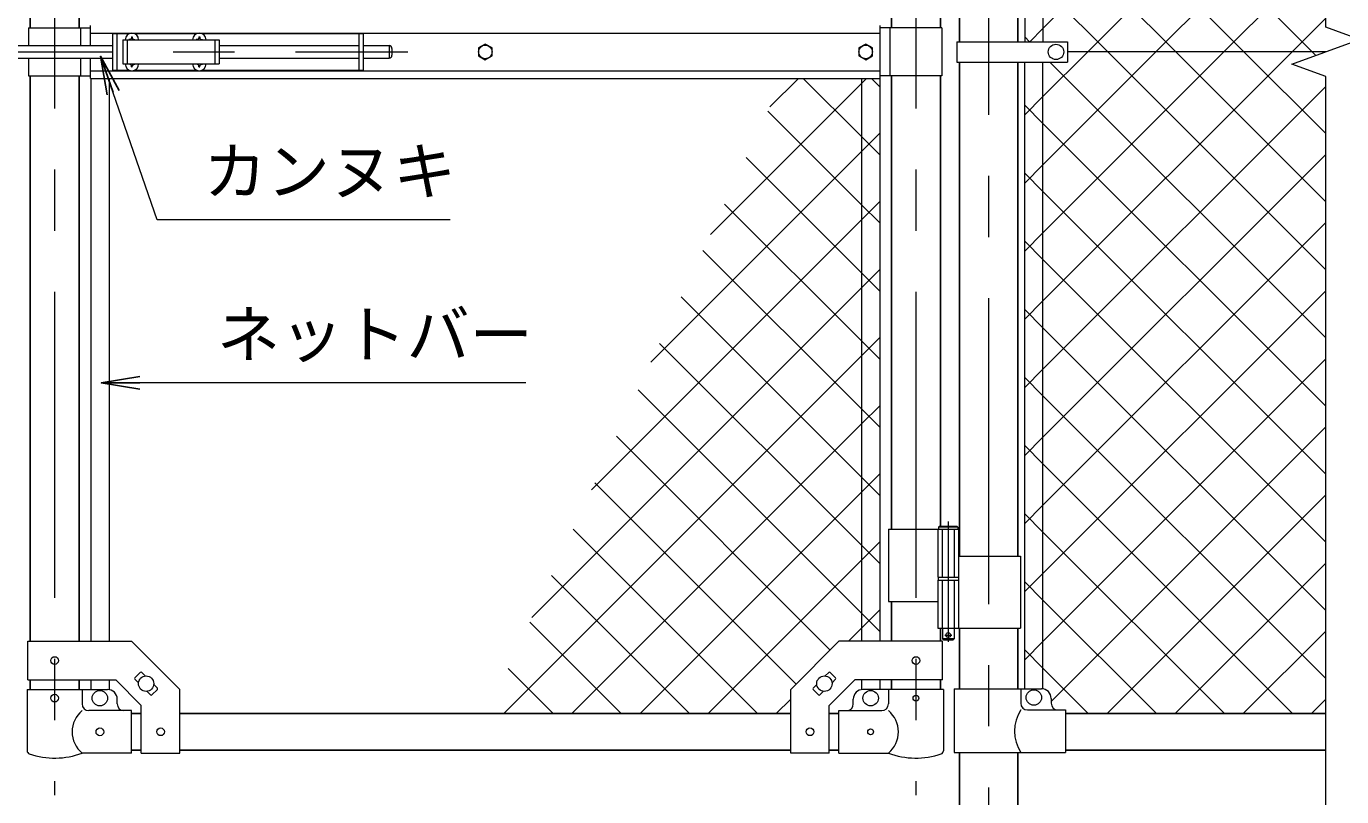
# Model space of a CAD drawing. Units: millimetres, scale not verified. Extents: x -4200 to 4200, y -2970 to 2970.
# Drawn here: x 1243 to 2609, y -537 to 263 of the extents above; entities that cross this region are included whole.
import ezdxf
from ezdxf.enums import TextEntityAlignment as Align

# ---------------------------------------------------------------- set-up
doc = ezdxf.new("R2010")
doc.units = ezdxf.units.MM
doc.header["$LTSCALE"] = 10
doc.linetypes.add('DASHED', pattern=[7.5, 6, -1.5])
doc.linetypes.add('USER1', pattern=[50.8, 31.75, -6.35, 6.35, -6.35])
for name, color, linetype, lineweight in [('0-1_D-BMK', 2, 'USER1', 13), ('0-2_D-STR1', 1, 'Continuous', 25), ('0-3_D-STR3', 3, 'Continuous', 13), ('0-7_D-STR-DIM', 7, 'Continuous', 13), ('0-A_D-STR-TXT', 7, 'Continuous', 13), ('0-B_D-STR2', 7, 'Continuous', 13)]:
    doc.layers.add(name, color=color, linetype=linetype, lineweight=lineweight)
doc.layers.add('0-8_0', color=7, linetype='Continuous')
doc.styles.add('ＭＳ ゴシック', font='')
doc.styles.get('ＭＳ ゴシック').set_extended_font_data('MS Gothic')

# ---------------------------------------------------------------- blocks, each defined once
blk = doc.blocks.new('_Open')
at = {"layer": '0-8_0'}
blk.add_line((-10, 1.667), (0, 0), dxfattribs=at)
blk.add_lwpolyline([(-10, -1.667), (0, 0), (-10, 0)], dxfattribs=at)

msp = doc.modelspace()

# ---------------------------------------------------------------- linework, layer by layer
at = {"layer": '0-1_D-BMK'}
for p, q in [((1272.39, 1003.1), (1272.39, -535.29)), ((2166.59, 1003.1), (2166.59, -535.29)), ((2241.99, 996.61), (2241.99, -799.21)), ((1014.52, 236.37), (1638.97, 236.37)), ((2200.15, -251.21), (2200.15, -376.1)), ((2196.52, -369.13), (2203.78, -369.13))]:
    msp.add_line(p, q, dxfattribs=at)
at = {"layer": '0-2_D-STR1'}
for p, q in [((1246.99, 783.32), (1246.99, 261.37)), ((1297.79, 783.32), (1297.79, 261.37)), ((2141.19, 731.87), (2141.19, 261.37)), ((2191.99, 703.87), (2191.99, 261.37)), ((2211.74, 703.87), (2211.74, 246.87)), ((2272.24, 703.87), (2272.24, 246.87)), ((2211.74, 225.87), (2211.74, -287.13)), ((2272.24, 225.87), (2272.24, -287.13)), ((1246.99, 211.37), (1246.99, -375.58)), ((1297.79, 211.37), (1297.79, -375.58)), ((2141.19, 211.37), (2141.19, -259.13)), ((2191.99, 211.37), (2191.99, -256.13)), ((2141.19, -334.13), (2141.19, -375.58)), ((2191.99, -362.13), (2191.99, -375.58)), ((2211.74, -362.13), (2211.74, -424.93)), ((2272.24, -362.13), (2272.24, -424.93)), ((1246.99, -415.58), (1246.99, -425.63)), ((1297.79, -415.58), (1297.79, -425.63)), ((2141.19, -415.58), (2141.19, -425.63)), ((2191.99, -415.58), (2191.99, -425.63)), ((1362.39, -450.63), (1352.39, -450.63)), ((2036.59, -450.63), (1402.39, -450.63)), ((2086.59, -450.63), (2076.59, -450.63)), ((2321.99, -450.63), (2591.99, -450.63)), ((1362.39, -488.63), (1352.39, -488.63)), ((2036.59, -488.63), (1402.39, -488.63)), ((2086.59, -488.63), (2076.59, -488.63)), ((2211.74, -490.93), (2211.74, -788.63)), ((2272.24, -490.93), (2272.24, -788.63)), ((2321.99, -488.63), (2591.99, -488.63))]:
    msp.add_line(p, q, dxfattribs=at)
at = {"layer": '0-3_D-STR3'}
for p, q in [((2279.49, 899.07), (2279.49, 246.87)), ((2298.49, 899.07), (2298.49, 246.87)), ((1245.39, 261.37), (1245.39, 242.87)), ((1245.39, 261.37), (1309.49, 261.37)), ((1299.39, 261.37), (1299.39, 242.87)), ((1309.49, 242.87), (1309.49, 263.87)), ((2129.49, 208.87), (2129.49, 263.87)), ((2193.59, 261.37), (2129.49, 261.37)), ((2139.59, 261.37), (2139.59, 211.37)), ((2193.59, 261.37), (2193.59, 211.37)), ((1309.49, 255.87), (2129.49, 255.87)), ((1332.64, 255.37), (1332.64, 217.37)), ((1332.64, 255.37), (1350.04, 255.37)), ((1337.14, 255.37), (1337.14, 217.37)), ((1343.14, 248.87), (1343.14, 223.87)), ((1343.14, 248.87), (1443.14, 248.87)), ((1350.79, 249.28), (1349.49, 249.26)), ((1349.49, 249.26), (1349.49, 248.87)), ((1352.25, 252.02), (1352.22, 250.72)), ((1352.25, 252.02), (1353.04, 252.02)), ((1353.04, 252.02), (1353.06, 250.72)), ((1355.24, 255.37), (1420.04, 255.37)), ((1420.79, 249.28), (1419.49, 249.26)), ((1419.49, 249.26), (1419.49, 248.87)), ((1422.25, 252.02), (1422.22, 250.72)), ((1422.25, 252.02), (1423.04, 252.02)), ((1423.04, 252.02), (1423.06, 250.72)), ((1424.49, 249.28), (1425.79, 249.26)), ((1425.24, 255.37), (1592.64, 255.37)), ((1425.79, 249.26), (1425.79, 248.87)), ((1443.14, 248.87), (1443.14, 223.87)), ((1588.14, 255.37), (1588.14, 217.37)), ((1592.64, 255.37), (1592.64, 217.37)), ((2209.19, 246.87), (2209.19, 225.87)), ((2209.19, 246.87), (2323.99, 246.87)), ((2323.99, 246.87), (2323.99, 225.87)), ((1151.84, 242.87), (1332.64, 242.87)), ((1443.14, 242.87), (1588.14, 242.87)), ((1592.64, 242.87), (1619.64, 242.87)), ((1619.64, 242.87), (1619.64, 229.87)), ((1622.64, 239.87), (1622.64, 232.87)), ((2591.99, 236.37), (2323.99, 236.37)), ((1151.84, 229.87), (1332.64, 229.87)), ((1245.39, 229.87), (1245.39, 211.37)), ((1299.39, 229.87), (1299.39, 211.37)), ((1309.49, 208.87), (1309.49, 229.87)), ((1343.14, 223.87), (1443.14, 223.87)), ((1349.49, 223.47), (1349.49, 223.87)), ((1350.79, 223.45), (1349.49, 223.47)), ((1352.25, 220.72), (1352.22, 222.01)), ((1352.25, 220.72), (1353.04, 220.72)), ((1353.04, 220.72), (1353.06, 222.01)), ((1354.49, 223.45), (1355.79, 223.47)), ((1355.79, 223.47), (1355.79, 223.87)), ((1419.49, 223.47), (1419.49, 223.87)), ((1420.79, 223.45), (1419.49, 223.47)), ((1422.25, 220.72), (1422.22, 222.01)), ((1422.25, 220.72), (1423.04, 220.72)), ((1423.04, 220.72), (1423.06, 222.01)), ((1424.49, 223.45), (1425.79, 223.47)), ((1425.79, 223.47), (1425.79, 223.87)), ((1443.14, 229.87), (1588.14, 229.87)), ((1592.64, 229.87), (1619.64, 229.87)), ((2209.19, 225.87), (2323.99, 225.87)), ((2279.49, -424.93), (2279.49, 225.87)), ((2298.49, -424.93), (2298.49, 225.87)), ((1245.39, 211.37), (1309.49, 211.37)), ((1309.49, 216.87), (2129.49, 216.87)), ((1309.49, 208.87), (2129.49, 208.87)), ((1309.89, 208.87), (1309.89, -375.58)), ((1328.89, 208.87), (1328.89, -375.58)), ((1332.64, 217.37), (1350.04, 217.37)), ((1355.24, 217.37), (1420.04, 217.37)), ((1425.24, 217.37), (1592.64, 217.37)), ((2110.09, 208.87), (2110.09, -375.58)), ((2129.09, 208.87), (2129.09, -375.58)), ((2193.59, 211.37), (2129.49, 211.37)), ((2138.04, -259.13), (2138.04, -334.13)), ((2138.04, -259.13), (2210.95, -259.13)), ((2189.35, -259.13), (2189.35, -309.13)), ((2210.15, -257.13), (2190.15, -257.13)), ((2191.15, -256.13), (2209.15, -256.13)), ((2210.15, -257.13), (2209.15, -256.13)), ((2210.15, -257.13), (2210.15, -259.13)), ((2210.95, -259.13), (2210.95, -309.13)), ((2210.95, -287.13), (2275.29, -287.13)), ((2275.29, -287.13), (2275.29, -362.13)), ((2189.35, -309.13), (2210.95, -309.13)), ((2189.35, -312.13), (2210.95, -312.13)), ((2189.35, -312.13), (2189.35, -362.13)), ((2189.65, -309.13), (2189.65, -312.13)), ((2189.65, -312.13), (2210.65, -312.13)), ((2210.65, -309.13), (2210.65, -312.13)), ((2210.95, -312.13), (2210.95, -362.13)), ((2138.04, -334.13), (2189.24, -334.13)), ((2189.35, -362.13), (2275.29, -362.13)), ((2194.15, -362.13), (2194.15, -373.13)), ((1244.69, -415.58), (1244.69, -375.58)), ((2195.15, -374.13), (2194.15, -373.13)), ((2194.29, -415.58), (2194.29, -375.58)), ((2195.15, -374.13), (2205.15, -374.13)), ((2205.15, -374.13), (2206.15, -373.13)), ((1355.72, -413.57), (1361.38, -407.92)), ((1362.79, -407.92), (1366.51, -411.63)), ((2076.19, -407.92), (2072.47, -411.63)), ((2083.26, -413.57), (2077.6, -407.92)), ((1244.69, -415.58), (1335.82, -415.58)), ((1309.89, -415.58), (1309.89, -425.63)), ((1328.89, -415.58), (1328.89, -425.63)), ((1335.82, -415.58), (1362.39, -442.15)), ((1355.72, -414.99), (1359.44, -418.7)), ((1375.34, -420.46), (1379.06, -424.18)), ((2063.64, -420.46), (2059.92, -424.18)), ((2103.16, -415.58), (2076.59, -442.15)), ((2083.26, -414.99), (2079.54, -418.7)), ((2194.29, -415.58), (2103.16, -415.58)), ((2110.09, -415.58), (2110.09, -425.63)), ((2129.09, -415.58), (2129.09, -425.63)), ((1243.84, -425.63), (1300.94, -425.63)), ((1243.84, -425.63), (1243.84, -489.33)), ((1300.94, -425.63), (1300.94, -440.63)), ((1300.94, -425.63), (1327.39, -425.63)), ((1337.39, -440.63), (1337.39, -435.63)), ((1368.27, -427.53), (1371.99, -431.25)), ((1373.4, -431.25), (1379.06, -425.59)), ((1402.39, -491.83), (1402.39, -425.58)), ((2036.59, -491.83), (2036.59, -425.58)), ((2065.58, -431.25), (2059.92, -425.59)), ((2070.71, -427.53), (2066.99, -431.25)), ((2101.59, -440.63), (2101.59, -435.63)), ((2138.04, -425.63), (2111.59, -425.63)), ((2195.14, -425.63), (2138.04, -425.63)), ((2138.04, -425.63), (2138.04, -440.63)), ((2195.14, -425.63), (2195.14, -489.33)), ((2206.29, -424.93), (2296.99, -424.93)), ((2206.29, -424.93), (2206.29, -490.93)), ((2275.39, -424.93), (2275.39, -439.93)), ((2306.99, -434.93), (2306.99, -439.93)), ((1352.39, -447.63), (1307.94, -447.63)), ((1352.39, -491.63), (1352.39, -447.63)), ((1362.39, -491.83), (1362.39, -442.15)), ((2076.59, -491.83), (2076.59, -442.15)), ((2086.59, -447.63), (2131.04, -447.63)), ((2086.59, -491.63), (2086.59, -447.63)), ((2282.39, -446.93), (2321.99, -446.93)), ((2321.99, -446.93), (2321.99, -490.93)), ((2206.29, -490.93), (2321.99, -490.93)), ((1352.39, -491.63), (1300.94, -491.63)), ((1362.39, -491.83), (1402.39, -491.83)), ((2076.59, -491.83), (2036.59, -491.83)), ((2086.59, -491.63), (2138.04, -491.63))]:
    msp.add_line(p, q, dxfattribs=at)
at = {"layer": '0-3_D-STR3', "linetype": 'DASHED'}
for p, q in [((1347.64, 248.87), (1347.64, 223.87)), ((1438.64, 248.87), (1438.64, 223.87)), ((2193.85, -259.13), (2193.85, -309.13)), ((2206.45, -259.13), (2206.45, -309.13)), ((2193.85, -312.13), (2193.85, -362.13)), ((2206.45, -312.13), (2206.45, -362.13))]:
    msp.add_line(p, q, dxfattribs=at)
at = {"layer": '0-3_D-STR3'}
for points in [[(1354.49, 249.28), (1355.79, 249.26), (1355.79, 248.87)], [(2191.15, -256.13), (2190.15, -257.13), (2190.15, -259.13)], [(2206.15, -362.13), (2206.15, -373.13), (2194.15, -373.13)], [(1244.69, -375.58), (1352.39, -375.58), (1402.39, -425.58)], [(2194.29, -375.58), (2086.59, -375.58), (2036.59, -425.58)]]:
    msp.add_lwpolyline(points, dxfattribs=at)
for points in [[(1719.49, 244.47), (1712.48, 240.42), (1712.48, 232.32), (1719.49, 228.27), (1726.51, 232.32), (1726.51, 240.42)], [(2114.49, 244.47), (2107.48, 240.42), (2107.48, 232.32), (2114.49, 228.27), (2121.51, 232.32), (2121.51, 240.42)]]:
    msp.add_lwpolyline(points, close=True, dxfattribs=at)
for centre, radius in [((1719.49, 236.37), 7.03), ((2114.49, 236.37), 7.03), ((2311.99, 236.37), 8), ((2200.15, -369.13), 2.5), ((1272.39, -395.58), 4), ((2166.59, -395.58), 4), ((1367.39, -419.58), 8), ((2071.59, -419.58), 8), ((1272.39, -434.63), 4), ((1319.39, -434.63), 8), ((2119.59, -434.63), 8), ((2166.59, -434.63), 3), ((2288.99, -433.93), 8), ((1319.39, -469.63), 4), ((1382.39, -469.58), 4), ((2056.59, -469.58), 4), ((2119.59, -469.63), 3)]:
    msp.add_circle(centre, radius, dxfattribs=at)
for centre, radius, start, end in [((1352.64, 248.87), 7, 0, 180), ((1350.74, 250.77), 1.49, 270, 0), ((1354.55, 250.77), 1.49, 180, 270), ((1422.64, 248.87), 7, 0, 180), ((1420.74, 250.77), 1.49, 270, 0), ((1424.55, 250.77), 1.49, 180, 270), ((1619.64, 239.87), 3, 0, 90), ((1619.64, 232.87), 3, 270, 0), ((1352.64, 223.87), 7, 180, 0), ((1350.74, 221.96), 1.49, 0, 90), ((1354.55, 221.96), 1.49, 90, 180), ((1422.64, 223.87), 7, 180, 0), ((1420.74, 221.96), 1.49, 0, 90), ((1424.55, 221.96), 1.49, 90, 180), ((1362.09, -408.62), 1, 45, 135), ((2076.89, -408.62), 1, 45, 135), ((1356.43, -414.28), 1, 135, 225), ((2082.55, -414.28), 1, 315, 45), ((1327.39, -435.63), 10, 0, 90), ((1372.69, -430.54), 1, 225, 315), ((1378.35, -424.89), 1, 315, 45), ((2060.63, -424.89), 1, 135, 225), ((2066.29, -430.54), 1, 225, 315), ((2111.59, -435.63), 10, 90, 180), ((2296.99, -434.93), 10, 0, 90), ((1319.14, -469.63), 28.55, 129.59418, 230.40582), ((1307.94, -440.63), 7, 180, 270), ((1344.39, -440.63), 7, 180, 270), ((2094.59, -440.63), 7, 270, 0), ((2131.04, -440.63), 7, 270, 0), ((2119.84, -469.63), 28.55, 309.59418, 50.40582), ((2309.61, -468.93), 40.68, 147.25964, 212.74036), ((2282.39, -439.93), 7, 180, 270), ((2313.99, -439.93), 7, 180, 270), ((1247.14, -489.33), 3.3, 180, 250.77949), ((2191.84, -489.33), 3.3, 289.22051, 0), ((1272.39, -416.9), 80, 250.77949, 290.9084), ((2166.59, -416.9), 80, 249.0916, 289.22051)]:
    msp.add_arc(centre, radius, start, end, dxfattribs=at)
at = {"layer": '0-7_D-STR-DIM'}
for p, q in [((2591.99, 262.02), (2591.99, 1024.37)), ((2627.23, 249.19), (2591.99, 262.02)), ((2556.75, 223.54), (2627.23, 249.19)), ((2591.99, 210.72), (2556.75, 223.54)), ((2591.99, -631.63), (2591.99, 210.72))]:
    msp.add_line(p, q, dxfattribs=at)
at = {"layer": '0-A_D-STR-TXT'}
msp.add_line((1761.49, -107.31), (1322.9, -107.31), dxfattribs=at)
msp.add_lwpolyline([(1683.01, 61.92), (1379.04, 61.92), (1320.69, 229.95)], dxfattribs=at)
at = {"layer": '0-B_D-STR2'}
for p, q in [((2344.95, 236.37), (2591.99, 483.41)), ((2507.09, 236.37), (2298.49, 444.97)), ((2415.66, 236.37), (2591.99, 412.7)), ((2436.38, 236.37), (2298.49, 374.26)), ((2486.37, 236.37), (2591.99, 341.99)), ((2365.67, 236.37), (2298.49, 303.55)), ((2557.08, 236.37), (2591.99, 271.28)), ((2284.46, 246.87), (2279.49, 251.84)), ((2298.49, 189.91), (2344.95, 236.37)), ((2298.49, 119.2), (2415.66, 236.37)), ((2298.49, 48.49), (2486.37, 236.37)), ((2298.49, -22.22), (2557.08, 236.37)), ((2591.99, 10.05), (2365.67, 236.37)), ((2591.99, 80.76), (2436.38, 236.37)), ((2591.99, 151.47), (2507.09, 236.37)), ((2591.99, -60.66), (2305.46, 225.87)), ((2015.03, 179.25), (2044.65, 208.87)), ((2129.09, 200.15), (2120.38, 208.87)), ((2298.49, -92.93), (2591.99, 200.57)), ((2279.49, 170.91), (2298.49, 189.91)), ((2298.49, 162.13), (2279.49, 181.13)), ((2110.09, 77.73), (2012.98, 174.84)), ((2110.09, 132.88), (2129.09, 151.88)), ((2591.99, -131.37), (2298.49, 162.13)), ((1891.47, -85.74), (2110.09, 132.88)), ((2110.09, 7.02), (1990.49, 126.62)), ((2298.49, -163.64), (2591.99, 129.86)), ((2279.49, 100.2), (2298.49, 119.2)), ((2298.49, 91.41), (2279.49, 110.41)), ((2591.99, -202.09), (2298.49, 91.41)), ((2110.09, -63.69), (1968, 78.4)), ((2110.09, 62.17), (2129.09, 81.17)), ((2129.09, 58.73), (2110.09, 77.73)), ((1829.68, -218.23), (2110.09, 62.17)), ((2298.49, -234.35), (2591.99, 59.15)), ((2279.49, 29.49), (2298.49, 48.49)), ((2110.09, -134.4), (1945.52, 30.17)), ((2298.49, 20.7), (2279.49, 39.7)), ((2591.99, -272.8), (2298.49, 20.7)), ((2110.09, -8.54), (2129.09, 10.46)), ((2129.09, -11.98), (2110.09, 7.02)), ((1767.9, -350.73), (2110.09, -8.54)), ((2298.49, -305.06), (2591.99, -11.56)), ((2110.09, -205.11), (1923.03, -18.05)), ((2279.49, -41.22), (2298.49, -22.22)), ((2298.49, -50.01), (2279.49, -31.01)), ((2591.99, -343.51), (2298.49, -50.01)), ((2110.09, -275.82), (1900.54, -66.27)), ((2110.09, -79.25), (2129.09, -60.25)), ((2129.09, -82.69), (2110.09, -63.69)), ((1738.71, -450.63), (2110.09, -79.25)), ((2279.49, -111.93), (2298.49, -92.93)), ((2298.49, -375.77), (2591.99, -82.27)), ((2298.49, -120.72), (2279.49, -101.72)), ((2110.09, -346.53), (1878.06, -114.5)), ((2591.99, -414.22), (2298.49, -120.72)), ((2110.09, -149.96), (2129.09, -130.96)), ((2129.09, -153.4), (2110.09, -134.4)), ((1809.42, -450.63), (2110.09, -149.96)), ((2077.51, -384.66), (1855.57, -162.72)), ((2279.49, -182.64), (2298.49, -163.64)), ((2306.99, -437.98), (2591.99, -152.98)), ((2298.49, -191.43), (2279.49, -172.43)), ((2110.09, -220.67), (2129.09, -201.67)), ((2557.7, -450.63), (2298.49, -191.43)), ((2042.16, -420.02), (1833.08, -210.94)), ((2129.09, -224.11), (2110.09, -205.11)), ((1880.13, -450.63), (2110.09, -220.67)), ((2365.05, -450.63), (2591.99, -223.69)), ((2279.49, -253.35), (2298.49, -234.35)), ((2298.49, -262.14), (2279.49, -243.14)), ((2002.06, -450.63), (1810.6, -259.17)), ((2110.09, -291.38), (2129.09, -272.38)), ((2486.99, -450.63), (2298.49, -262.14)), ((2129.09, -294.82), (2110.09, -275.82)), ((1950.84, -450.63), (2110.09, -291.38)), ((2435.76, -450.63), (2591.99, -294.4)), ((1931.35, -450.63), (1788.11, -307.39)), ((2279.49, -324.06), (2298.49, -305.06)), ((2298.49, -332.85), (2279.49, -313.85)), ((2416.27, -450.63), (2298.49, -332.85)), ((2129.09, -365.53), (2110.09, -346.53)), ((1860.64, -450.63), (1765.62, -355.62)), ((2506.47, -450.63), (2591.99, -365.12)), ((2279.49, -394.77), (2298.49, -375.77)), ((2298.49, -403.56), (2279.49, -384.56)), ((1789.93, -450.63), (1743.13, -403.84)), ((2345.56, -450.63), (2298.49, -403.56)), ((2021.55, -450.63), (2036.59, -435.59)), ((2577.18, -450.63), (2591.99, -435.83))]:
    msp.add_line(p, q, dxfattribs=at)
for points in [[(2284.74, 246.87), (2298.49, 260.62), (2591.99, 554.12)], [(2581.59, 232.58), (2577.8, 236.37), (2298.49, 515.68), (2279.49, 534.68)], [(1953.25, 46.75), (2110.09, 203.6), (2115.36, 208.87)], [(2129.09, 129.44), (2110.09, 148.44), (2049.67, 208.87)], [(2096.6, -375.58), (2110.09, -362.09), (2129.09, -343.09)]]:
    msp.add_lwpolyline(points, dxfattribs=at)

# ---------------------------------------------------------------- block references
at = {"layer": '0-A_D-STR-TXT', "xscale": 4, "yscale": 4}
for p, rotation in [((1320.03, 231.84), 109.15293), ((1320.9, -107.31), 180)]:
    msp.add_blockref('_Open', p, dxfattribs=dict(at, rotation=rotation))

# ---------------------------------------------------------------- texts
at = {"layer": '0-A_D-STR-TXT', "style": 'ＭＳ ゴシック'}
for s, p in [('カンヌキ', (1426.92, 74)), ('ネットバー', (1440.93, -95.36))]:
    msp.add_text(s, height=48.09, dxfattribs=at).set_placement(p, align=Align.BOTTOM_LEFT)

doc.saveas('drawing.dxf')
